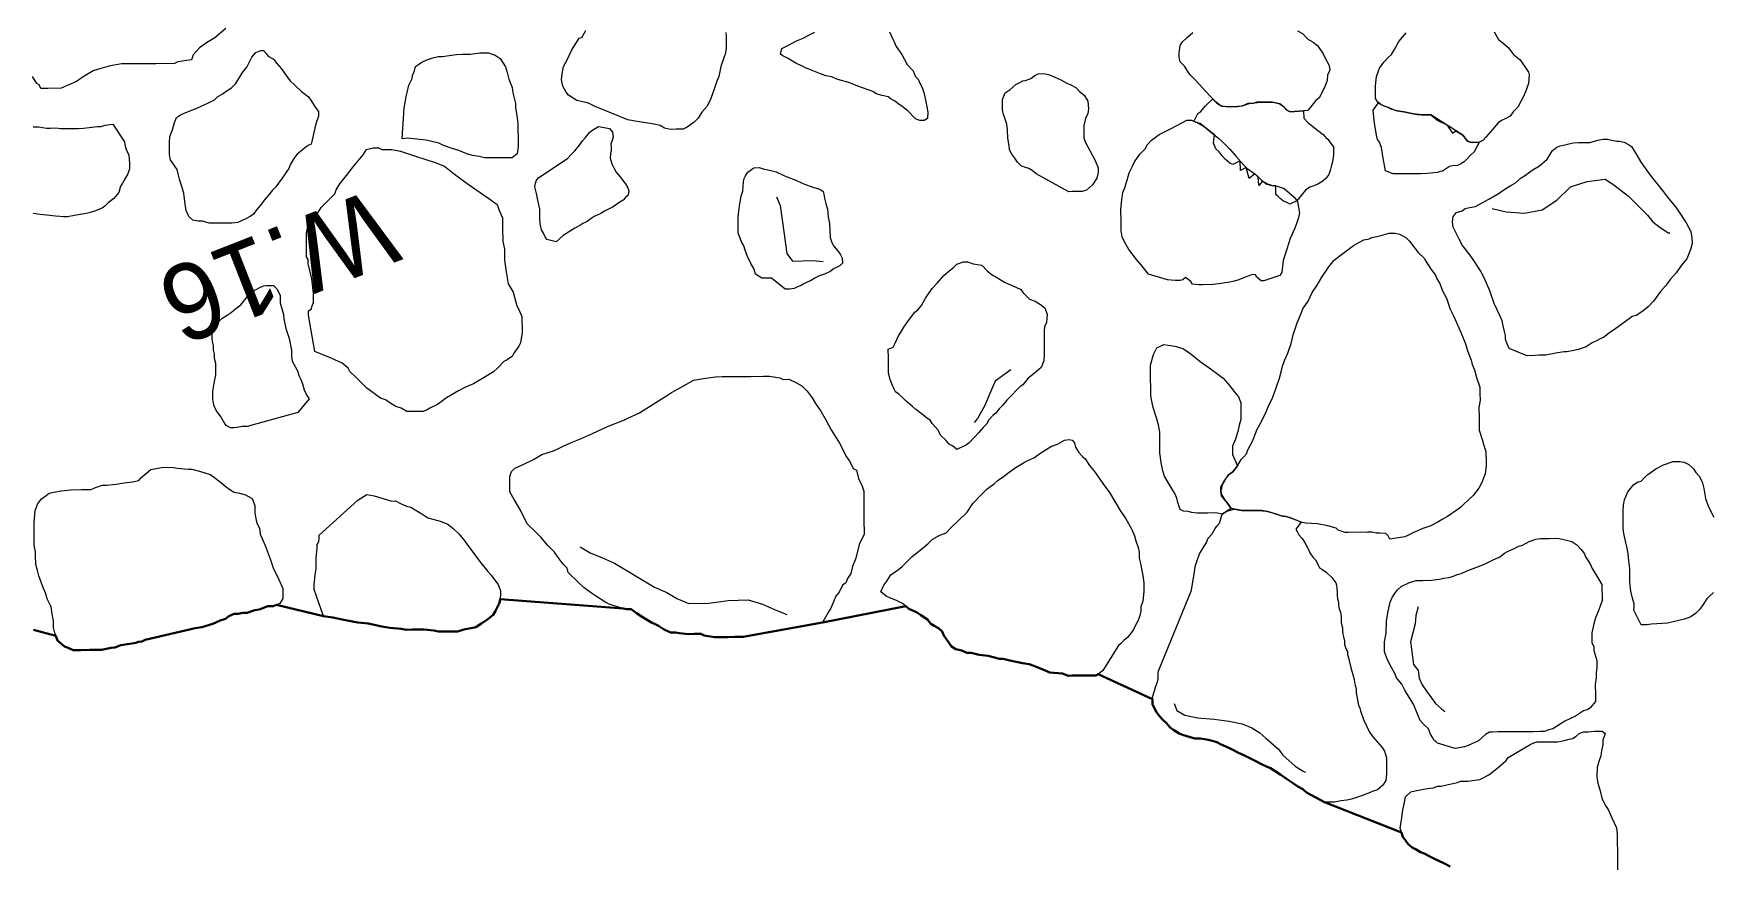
# Model space of a CAD drawing. Header units: millimetres. Extents: x -3113 to 15022, y -19591 to 4665.
# Drawn here: x 2046 to 3356, y -2771 to -2121 of the extents above; entities that cross this region are included whole.
import ezdxf

# ---------------------------------------------------------------- set-up
doc = ezdxf.new("R2010")
doc.units = ezdxf.units.MM
doc.header["$XCLIPFRAME"] = 2
for name, color, linetype, lineweight in [('0A-anno', 6, 'Continuous', 13), ('0A-detail', 7, 'Continuous', 18), ('0A-detail-detail', 7, 'Continuous', 13), ('0T-walltop', 7, 'Continuous', 30)]:
    doc.layers.add(name, color=color, linetype=linetype, lineweight=lineweight)
doc.styles.add('Annotative', font='Akzidenz-grotesk-roman.ttf')
picture_1 = doc.add_image_def('image1.tif', size_in_pixel=(6668, 8809))

msp = doc.modelspace()

# ---------------------------------------------------------------- linework, layer by layer
at = {"layer": '0A-detail'}
for points in [[(2196.5, -2117.5), (2188, -2124.8), (2181.4, -2128.8), (2176.1, -2132.8), (2170.9, -2138.1), (2169.6, -2142.2), (2159, -2143.6), (2156.3, -2145), (2141.8, -2145.1), (2128.6, -2145.2), (2115.3, -2145.3), (2106.2, -2146.7), (2096.9, -2149.4), (2092.9, -2150.8), (2085, -2155.5), (2079.8, -2158.9), (2067.9, -2164.3), (2057.3, -2164.4), (2052, -2164.4), (2050.7, -2161.7), (2048.7, -2160.5), (2045.3, -2155.2)], [(2587.5, -2120.8), (2587.6, -2124.3), (2587.6, -2127.3), (2587.7, -2133.6), (2586.9, -2137.6), (2586.1, -2139.8), (2583.5, -2147.4), (2581.9, -2155), (2580.3, -2158.8), (2578.7, -2164.3), (2575.8, -2172.4), (2572.9, -2178.4), (2568.8, -2183), (2565.9, -2187.7), (2562.7, -2190.9), (2557.3, -2194.7), (2554.1, -2196.4), (2548.6, -2196.4), (2544.3, -2196.5), (2539.4, -2195.6), (2536.2, -2193.3), (2529.9, -2192.1), (2521.5, -2190.8), (2515, -2189.7), (2510.9, -2189.1), (2485.3, -2178.6), (2481.2, -2176.5), (2479.3, -2175.8), (2475.5, -2174.9), (2471, -2173.8), (2468.2, -2172.1), (2464.5, -2169.6), (2462.5, -2167.4), (2460, -2162.6), (2458.9, -2157.7), (2459.4, -2153), (2460.5, -2147.4), (2463.1, -2142.5), (2466.9, -2134.9), (2472.7, -2125.1), (2474.9, -2124.5), (2478, -2119.1)], [(2715.4, -2120.3), (2718.1, -2125.8), (2719, -2127.9), (2720.6, -2131.7), (2725, -2138), (2729.3, -2145.6), (2734, -2150.6), (2735.4, -2154.8), (2737.9, -2157.3), (2739.1, -2160.3), (2740.8, -2163.7), (2742.2, -2167.5), (2743.9, -2174.7), (2745.3, -2183.1), (2745.2, -2188), (2742.4, -2189.5), (2739, -2189.5), (2735.6, -2188.3), (2729.6, -2182), (2725.4, -2178.6), (2722, -2176.2), (2719.4, -2174.1), (2716.8, -2172.8), (2714.3, -2171.1), (2709.6, -2169.9), (2705, -2168.6), (2702.4, -2166.9), (2690.5, -2162.8), (2686.2, -2160.8), (2682.9, -2159.5), (2676.9, -2157.9), (2674.3, -2157.1), (2670.2, -2155.4), (2665.5, -2154.6), (2661.5, -2152.9), (2654.8, -2150.5), (2649.7, -2148.4), (2647.2, -2147.1), (2642.1, -2144.7), (2635.6, -2140.9), (2631.9, -2138.9), (2630.2, -2137.6), (2631.3, -2133.2), (2636.4, -2130.7), (2642.7, -2127.3), (2647.8, -2125.1), (2651.2, -2123.4), (2657, -2120.4)], [(3034.3, -2119.5), (3038.2, -2121.6), (3042.4, -2125.8), (3046.6, -2128.3), (3050.1, -2130.8), (3054.3, -2137.5), (3056.1, -2141.3), (3059.1, -2146.4), (3059.5, -2150.2), (3057.9, -2154), (3057.5, -2158.3), (3055.5, -2163.7), (3051.2, -2171.9), (3048.7, -2174), (3042.4, -2181.7), (3028.5, -2182.7), (3026, -2181.4), (3024.3, -2179.3), (3020.4, -2176.4), (3014.5, -2175.1), (3008.2, -2175.2), (3002.3, -2175.2), (2999.7, -2176.1), (2995.5, -2176.2), (2990.8, -2178.3), (2984, -2178.8), (2978.5, -2178.8), (2974.3, -2178.1), (2970, -2174.7), (2966.1, -2170.5), (2959.8, -2163.8), (2955.5, -2158.7), (2950.4, -2153.7), (2948.6, -2151.2), (2946.1, -2147), (2942.7, -2143.7), (2941.7, -2139.9), (2941.7, -2136.5), (2942.6, -2131), (2944.2, -2128.3), (2948.4, -2124.4), (2952.6, -2120.7)], [(3188, -2120.2), (3191.4, -2126.1), (3194.8, -2128.7), (3199.1, -2132.4), (3203.3, -2137.9), (3208.5, -2142.1), (3215, -2151.8), (3215.4, -2153.9), (3214.9, -2160.6), (3212.5, -2167), (3210.8, -2171.3), (3209.2, -2174.2), (3206.7, -2179), (3202.9, -2182.8), (3200.5, -2186.1), (3197.1, -2187.9), (3193.7, -2189.6), (3191.2, -2191.3), (3187, -2196.4), (3181.5, -2202.5), (3179.4, -2205), (3176, -2206.7), (3173, -2206.8), (3170.9, -2206.8), (3167.6, -2205.9), (3163.5, -2200.9), (3138.5, -2185.1), (3131.4, -2185.2), (3125, -2184.3), (3117.4, -2182.7), (3112.3, -2181.9), (3109.3, -2181.2), (3105.5, -2179.4), (3102.2, -2178.2), (3099.6, -2176.9), (3097.1, -2175.3), (3095.3, -2172.4), (3095.3, -2167.7), (3095.2, -2163), (3095.7, -2159.8), (3096, -2155), (3098.5, -2148.5), (3101.9, -2143.9), (3105.5, -2140.1), (3107.7, -2137.9), (3110.2, -2134.1), (3113.5, -2127.7), (3119.4, -2120.9)], [(2045.9, -2194.6), (2050.4, -2194.5), (2053.3, -2195), (2056.6, -2195.4), (2059.2, -2195.4), (2063.7, -2195.3), (2067.6, -2195.8), (2073.5, -2195.7), (2078.5, -2195.7), (2081.4, -2195.7), (2085.4, -2195.4), (2089.7, -2194.9), (2096.1, -2194.1), (2099, -2194.1), (2102.1, -2193.1), (2108.2, -2192.3), (2117.4, -2206.3), (2117.7, -2208.4), (2118, -2210.6), (2119.2, -2213.2), (2120.6, -2216.5), (2121.1, -2219.6), (2121.2, -2223.3), (2121.2, -2227.2), (2120, -2231.3), (2117.2, -2236.1), (2115.6, -2239.1), (2114.2, -2240.9), (2112.8, -2245.9), (2109, -2250.4), (2104.7, -2254), (2102, -2256.5), (2099.8, -2258.1), (2093.9, -2260.3), (2089.6, -2261.8), (2087.4, -2262.3), (2082.7, -2263), (2078.3, -2263.8), (2072.9, -2264.8), (2069.6, -2264.9), (2067, -2264.7), (2063.4, -2264.4), (2056.7, -2263.5), (2051.5, -2263.1), (2046, -2262.2)], [(3359.6, -2558.6), (3356.4, -2561.4), (3354.4, -2563.5), (3351, -2568.9), (3348.7, -2571.9), (3345.6, -2575), (3341.9, -2577.6), (3337, -2579.4), (3323.5, -2582.6), (3311.1, -2583.3), (3307.5, -2584), (3303.1, -2584), (3297.3, -2572.4), (3297.4, -2570), (3297.4, -2567.5), (3296.2, -2563), (3294.8, -2557.6), (3294.2, -2550.3), (3294.1, -2544.1), (3294.1, -2539.8), (3293.4, -2533.6), (3292.8, -2528.7), (3292.1, -2523.7), (3291.1, -2519.4), (3289.5, -2512.6), (3288.9, -2508.6), (3288.8, -2502.5), (3288.8, -2494.8), (3289.3, -2490.4), (3289.9, -2486.1), (3292.6, -2480), (3296.9, -2474.3), (3300.3, -2472.2), (3303, -2471.5), (3305.7, -2468.8), (3308.2, -2466.3), (3314.4, -2461.9), (3320.4, -2458.8), (3328.1, -2456.2), (3333.4, -2456.1), (3336.5, -2456.7), (3340.2, -2458.6), (3344, -2461.9), (3345.8, -2464.7), (3348.3, -2467.7), (3350.8, -2472.1), (3352.1, -2477.3), (3353.4, -2485), (3355.6, -2491.7), (3359.7, -2499.7)], [(3153.8, -2772.9), (3148.8, -2770.4), (3142.6, -2767.4), (3137.9, -2765), (3133.4, -2762.6), (3130.6, -2761.7), (3127.1, -2759.5), (3124, -2758), (3120.9, -2755.3), (3119.1, -2752.8), (3116.6, -2749.7), (3114.7, -2743), (3115.3, -2738), (3115.8, -2734.9), (3116.4, -2730), (3117.7, -2724), (3118.8, -2718.3), (3123, -2714.5), (3126.4, -2713.6), (3131.6, -2712.7), (3135.6, -2711.9), (3140.3, -2711.3), (3144, -2710.1), (3146.7, -2710), (3152, -2708.8), (3157.2, -2707.7), (3159.3, -2707.1), (3162.1, -2706.2), (3167.4, -2706.1), (3176.9, -2704.9), (3183.9, -2701.1), (3191.3, -2695.4), (3197.4, -2689.9), (3198.9, -2687.7), (3216.2, -2677.5), (3219.2, -2676.1), (3221.6, -2675.5), (3223.8, -2675.4), (3228.1, -2675.4), (3234.9, -2675.3), (3237.7, -2675.3), (3240.4, -2674.9), (3243.8, -2674), (3246.6, -2673.3), (3249.3, -2672.9), (3252.2, -2670.9), (3254.5, -2669), (3257.9, -2667.7), (3261.9, -2667.7), (3263.8, -2667.3), (3266.5, -2667), (3272.6, -2667), (3274.9, -2668.8), (3273.7, -2671.9), (3273.1, -2673.7), (3273.1, -2677.8), (3272, -2682.1), (3271.4, -2686.4), (3270.1, -2690.1), (3268.6, -2695.5), (3268.4, -2702.7), (3268.5, -2704.9), (3269.1, -2707.7), (3271, -2713.8), (3272.3, -2719.4), (3274.8, -2724.9), (3277.1, -2728.4), (3280.1, -2734.7), (3283.6, -2742.7), (3284.2, -2747.6), (3284.3, -2753.8), (3284.4, -2761.2), (3284.4, -2768), (3284.5, -2775.4)]]:
    msp.add_lwpolyline(points, dxfattribs=at)
for points in [[(2267, -2192.1), (2263.3, -2207.9), (2260.8, -2209), (2258.2, -2210.8), (2256.2, -2212.6), (2252.4, -2215.9), (2249.8, -2219.3), (2247, -2223.6), (2245.7, -2227), (2244, -2229.6), (2242.3, -2232.1), (2240.5, -2234.6), (2237.8, -2238.5), (2235.7, -2241.5), (2233.1, -2244.1), (2229.8, -2247.9), (2226.5, -2251.7), (2224.8, -2254.3), (2220.6, -2259.4), (2218.1, -2262.8), (2215.6, -2264.5), (2212.2, -2266.3), (2205.9, -2269.3), (2201.3, -2269.8), (2197, -2269.8), (2193.6, -2269.8), (2189.4, -2269.9), (2183.4, -2269.9), (2178.4, -2268.3), (2175, -2268.3), (2170.7, -2267.5), (2167.7, -2264.6), (2165.6, -2259.9), (2164.7, -2254.9), (2163.8, -2246.3), (2162, -2240.4), (2160.3, -2235.3), (2159.4, -2231.2), (2158.5, -2227.8), (2156.8, -2225.3), (2153.3, -2220.2), (2152.5, -2216), (2152.5, -2211.8), (2152.4, -2206.7), (2152.8, -2202), (2154.8, -2196.9), (2156.5, -2191), (2158.1, -2187.2), (2161.1, -2185), (2165.3, -2183.3), (2173.4, -2180.2), (2177.8, -2178), (2182.6, -2175.9), (2187.7, -2173.3), (2190.2, -2170.8), (2193.6, -2169), (2196.9, -2166.5), (2201.1, -2163.9), (2204.4, -2160.5), (2209.5, -2152), (2212.9, -2147.7), (2217, -2140), (2220.1, -2136.3), (2223.8, -2134.9), (2225.9, -2134.8), (2228, -2137), (2229.7, -2139.1), (2233.9, -2141.6), (2236.4, -2145), (2240, -2149.1), (2244.2, -2155.1), (2246.8, -2158.4), (2250.2, -2161.7), (2255.7, -2166.8), (2261.3, -2170.9), (2263, -2173.5), (2266.5, -2179), (2269, -2182.5), (2269, -2186.2)], [(2334.4, -2203.9), (2335.9, -2179.7), (2336.7, -2175.4), (2337.5, -2170.7), (2338.4, -2167.7), (2339.5, -2161.8), (2342.1, -2156.7), (2342.4, -2154.2), (2344.1, -2150.8), (2344.9, -2147.4), (2347.3, -2145.6), (2349.9, -2143.9), (2353.7, -2142.2), (2358.4, -2140.4), (2362.6, -2139.6), (2366, -2139.6), (2371.1, -2138.6), (2374.9, -2138.2), (2377, -2137.8), (2381.6, -2137.7), (2387.6, -2137.7), (2395.2, -2136.7), (2402, -2136.7), (2404.1, -2137.5), (2407, -2138.3), (2410.9, -2141.1), (2415.2, -2147.5), (2416.1, -2150.9), (2417.9, -2157.3), (2420.4, -2163.6), (2420.9, -2167.9), (2423, -2176.3), (2423.1, -2179.7), (2424, -2185.6), (2424.9, -2191.9), (2424.9, -2196.5), (2425, -2202.5), (2425, -2210.1), (2424.3, -2215.7), (2420.3, -2218.6), (2414.9, -2218.6), (2409, -2218.7), (2404.4, -2218.7), (2398.9, -2218.8), (2394.6, -2217.6), (2389.5, -2216.9), (2384.9, -2215.6), (2378.6, -2213.1), (2373.5, -2211.4), (2366.6, -2209), (2363.2, -2207.3), (2353.1, -2204.9), (2338.6, -2203.3)], [(2855.6, -2245.2), (2830.1, -2231.3), (2826.9, -2228.6), (2824.2, -2227), (2821, -2226), (2818.2, -2224.9), (2815.5, -2222.2), (2813.3, -2219), (2811.1, -2215.8), (2810, -2214), (2809.2, -2212.1), (2808.9, -2209.3), (2807.8, -2203.4), (2807.7, -2196.9), (2807.1, -2192.5), (2806, -2189.3), (2804.5, -2184.7), (2803.8, -2181.1), (2803.8, -2177.4), (2803.7, -2173), (2805.8, -2167.9), (2809.6, -2165.4), (2814.1, -2161.3), (2817.3, -2159.7), (2819.5, -2158.6), (2821.7, -2158.3), (2825.8, -2156.6), (2829, -2154.4), (2831.6, -2153.1), (2836, -2152.7), (2839.6, -2153.5), (2844.2, -2155.4), (2849.3, -2157.8), (2854, -2160.2), (2857.2, -2161.7), (2861, -2163.8), (2864.3, -2167.1), (2867.6, -2169.7), (2870.5, -2174.4), (2871, -2180.4), (2870.4, -2184.1), (2868.6, -2187.9), (2867.3, -2193.5), (2867.4, -2198.2), (2867.4, -2203.1), (2868.4, -2206.3), (2872.3, -2213.6), (2876.2, -2220.9), (2878.4, -2226.5), (2878.4, -2230.3), (2877.4, -2234.7), (2874.1, -2239.9), (2869.4, -2244.1), (2866.1, -2245.1), (2858.5, -2245.1)], [(3033.9, -2252.3), (3028.3, -2254.9), (3026.4, -2253.9), (3023.5, -2252.6), (3020.8, -2250.6), (3018.9, -2248.8), (3017.4, -2247.3), (3017.3, -2240.7), (3014.2, -2240.3), (3011.2, -2239.4), (3007.1, -2237), (3004, -2240.3), (3003.6, -2233.7), (3001.1, -2231.1), (2996.6, -2234.8), (2994.3, -2226.4), (2989.7, -2228.6), (2989.5, -2221.1), (2983.9, -2223.8), (2981.5, -2222.8), (2977.8, -2219.7), (2975.5, -2217.1), (2973, -2214), (2970.5, -2211.6), (2968.6, -2207.3), (2969.4, -2200.8), (2966, -2198), (2962.1, -2194.9), (2955.7, -2191.1), (2953.3, -2190.2), (2956.3, -2184), (2958.8, -2182.4), (2962.5, -2178.1), (2968.1, -2172.6), (2971.1, -2175.6), (2975.3, -2178.3), (2982.6, -2178.8), (2987.4, -2178.6), (2991.9, -2177.8), (2996.5, -2176.2), (3001, -2175.7), (3005.2, -2175.2), (3008.2, -2175.2), (3011.3, -2175.1), (3014.5, -2175.1), (3017.4, -2175.8), (3020.4, -2176.4), (3023.3, -2178.6), (3026.6, -2181.8), (3028.5, -2182.7), (3035.4, -2182.2), (3038.9, -2181.9), (3039.4, -2187.6), (3042.4, -2191), (3046.2, -2194.2), (3050, -2197), (3054.3, -2200.4), (3056.1, -2202.5), (3058.3, -2204.3), (3060.4, -2207.4), (3062.4, -2210.2), (3062.4, -2213.2), (3062.4, -2217), (3061.5, -2222.9), (3060.6, -2225.6), (3060, -2228.7), (3058.9, -2231.7), (3056.4, -2234.8), (3053.3, -2237.4), (3050.3, -2239.2), (3047.2, -2240.5), (3043.9, -2241.7), (3040.5, -2244)], [(3100, -2210.7), (3098.3, -2205.9), (3096.8, -2204.3), (3096.2, -2200.9), (3095.6, -2197.5), (3094.9, -2193.3), (3093.9, -2186.8), (3093.5, -2181.5), (3097.7, -2175.8), (3100.2, -2177.3), (3104.6, -2179.1), (3107.4, -2180.3), (3112.3, -2181.9), (3117.4, -2182.7), (3121.2, -2183.5), (3125, -2184.3), (3128.1, -2184.8), (3131.4, -2185.2), (3135, -2185.1), (3138.5, -2185.1), (3144, -2189.6), (3151, -2193), (3155.4, -2199.4), (3158.1, -2197.5), (3163.5, -2200.9), (3165.5, -2203.4), (3168.4, -2206.2), (3170.9, -2206.8), (3176.5, -2206.2), (3172.4, -2214.1), (3169.6, -2216.6), (3166.4, -2220), (3164.5, -2221.9), (3162, -2223.4), (3159.3, -2224.7), (3155.6, -2225), (3153.1, -2225.4), (3147.6, -2229.1), (3145.8, -2229.5), (3143.7, -2230.3), (3140.9, -2230.4), (3136, -2231), (3130.7, -2231.1), (3121.4, -2231.1), (3116.8, -2231.2), (3112.5, -2231.2), (3109.1, -2231.3), (3103.2, -2228.9), (3101.3, -2219)], [(2454.9, -2284.3), (2447.5, -2282.6), (2446.3, -2280.5), (2444.8, -2277.7), (2443.4, -2274.9), (2442.3, -2270.2), (2441.9, -2265.3), (2441.9, -2261.7), (2441.9, -2258.6), (2441.6, -2256.4), (2440.4, -2251.7), (2439.4, -2246.5), (2438.2, -2241.3), (2438.6, -2238.4), (2439.4, -2236.3), (2441.3, -2234), (2463.7, -2219.2), (2466.8, -2215.8), (2469.4, -2213.3), (2473, -2208.9), (2475.7, -2205.1), (2477.6, -2202.7), (2480.8, -2198.9), (2482.6, -2197.4), (2487.8, -2194.2), (2492.4, -2195), (2496.4, -2195.8), (2498.9, -2198.6), (2499.3, -2202.3), (2498.5, -2205.2), (2497.6, -2207.8), (2497.7, -2210.7), (2497.7, -2213), (2497.3, -2215.3), (2497, -2219.1), (2498.3, -2223.3), (2499.9, -2226.6), (2501.7, -2229.9), (2504.8, -2233.6), (2506.9, -2236.5), (2508.9, -2239), (2510.9, -2242.1), (2511.5, -2244.5), (2511.2, -2247.8), (2509.1, -2249.7), (2507.3, -2251.7), (2503.9, -2253.9), (2499.4, -2257.1), (2492.6, -2260.5), (2489.6, -2262.2), (2486.4, -2263.7), (2484.6, -2264.5), (2482.2, -2266.2), (2479.1, -2268.4), (2475.6, -2270.1), (2473.4, -2271.5), (2469.5, -2273.6), (2460.3, -2279.4)], [(3020.4, -2310.6), (3008.1, -2314.9), (3006, -2314.9), (3004.3, -2313.7), (3002.6, -2312), (3001.5, -2310.2), (2998.8, -2310), (2993.6, -2312), (2987.8, -2314.3), (2984.8, -2315.1), (2981.4, -2316), (2977.6, -2316.4), (2974.7, -2316.9), (2968.3, -2317.8), (2960.3, -2317.9), (2956.9, -2317.9), (2952.2, -2317.6), (2951, -2315.4), (2946.7, -2312.4), (2944.6, -2314.2), (2942.5, -2314.7), (2938.7, -2314.7), (2932.7, -2314), (2926.8, -2312.3), (2923.9, -2311.4), (2917.9, -2309.8), (2916.1, -2307.3), (2911.9, -2302.2), (2908.5, -2298.1), (2905, -2293.8), (2902.5, -2290.4), (2899.3, -2284.9), (2897.3, -2280.4), (2896.5, -2275.8), (2896.4, -2271.9), (2896.4, -2266), (2896.3, -2261.4), (2896.3, -2259.2), (2897, -2251.6), (2897.9, -2245.7), (2899.5, -2241.4), (2900.3, -2238.4), (2901.2, -2236.3), (2902.8, -2230.4), (2905.3, -2225.3), (2907, -2221.9), (2911.1, -2215.8), (2915.3, -2211.6), (2917, -2208.2), (2920.3, -2204.8), (2926.2, -2200.5), (2934.6, -2196.2), (2940.5, -2193.2), (2947.7, -2189.3), (2951.8, -2189.3), (2954.9, -2190.9), (2958.3, -2191.7), (2966, -2198), (2972.8, -2203.5), (2975.4, -2206), (2981.4, -2211.9), (2986.5, -2217.8), (2992.5, -2224.5), (2995, -2227), (3001.1, -2231.1), (3006.1, -2236.2), (3010.3, -2239.2), (3014.2, -2240.3), (3018.4, -2240.8), (3024, -2242.8), (3031.6, -2249.6), (3034.3, -2252.8), (3036, -2261.8), (3034.9, -2266.4), (3032.2, -2273.7), (3028.6, -2281.7), (3026.1, -2290.2), (3023.2, -2299.1), (3022.1, -2308)], [(2266.2, -2370.2), (2261.3, -2341.8), (2261.3, -2338.4), (2263.3, -2337.1), (2264, -2334.5), (2265.2, -2331.8), (2265.2, -2324.6), (2263.8, -2313.3), (2261, -2301.4), (2260.9, -2298.1), (2259.6, -2296.1), (2259.6, -2290.2), (2259.5, -2285.5), (2259.5, -2277.6), (2260.7, -2272.3), (2262.1, -2268.3), (2263.4, -2266.4), (2264.6, -2265), (2268.6, -2261.7), (2271.2, -2257.6), (2273.8, -2255), (2277.7, -2251), (2281.7, -2246.9), (2282.9, -2243.7), (2285.6, -2239), (2290.8, -2232.4), (2296.1, -2225.7), (2303.9, -2216.3), (2306.5, -2212.3), (2311.8, -2211), (2315.8, -2210.9), (2318.4, -2212.2), (2322.4, -2212.2), (2326.4, -2212.1), (2333, -2213.5), (2344.9, -2217.3), (2352.8, -2219.9), (2360.2, -2222.4), (2367.5, -2225.1), (2375.4, -2231.6), (2386.1, -2239.4), (2395.5, -2245.9), (2402.1, -2250.6), (2408.8, -2255.1), (2410.1, -2259.1), (2412.8, -2265.7), (2412.9, -2269), (2412.9, -2273.6), (2413, -2284.2), (2414.4, -2290.1), (2414.4, -2298.7), (2415.8, -2307.9), (2417.2, -2317.2), (2421.3, -2323.8), (2424.1, -2334.4), (2425.4, -2336.9), (2428, -2342.9), (2428.2, -2355.4), (2426.9, -2363.4), (2425.7, -2366), (2421.7, -2371.4), (2420.4, -2374.1), (2418.4, -2375.4), (2416.5, -2376.7), (2413.9, -2378.1), (2409.2, -2382.8), (2405.9, -2386.1), (2398.5, -2390.6), (2390.2, -2395.5), (2383.5, -2398.2), (2378.4, -2400.9), (2369.1, -2406.3), (2363.9, -2410.3), (2361.9, -2411.6), (2356, -2414.4), (2353.9, -2415.7), (2350.7, -2417), (2342.7, -2417.1), (2338.1, -2417.1), (2333.5, -2414.6), (2329.5, -2413.2), (2325.5, -2410.7), (2321.5, -2408), (2317.5, -2406.7), (2306.9, -2398.9), (2304.2, -2396.2), (2298.9, -2391), (2293.5, -2385.7), (2292.2, -2383.2), (2287.5, -2379.2), (2278.8, -2375.4)], [(3214, -2373.6), (3199.9, -2367.8), (3198.2, -2364.1), (3196.9, -2360.7), (3196.9, -2357.7), (3196, -2353.5), (3195.1, -2350.1), (3194.3, -2346.3), (3192.6, -2342), (3188.2, -2332.7), (3184.7, -2322.7), (3181.3, -2315), (3177.9, -2307.9), (3172.7, -2299.9), (3169.2, -2294.8), (3163.3, -2287.3), (3160.6, -2282.3), (3155.9, -2273), (3155.5, -2269.1), (3155.9, -2264.5), (3158.7, -2261.5), (3163, -2260.2), (3165.5, -2258.4), (3168.9, -2257.6), (3173.5, -2256.7), (3178.2, -2254.1), (3184, -2251.1), (3192.1, -2246.4), (3194.2, -2244.7), (3198.4, -2242), (3201, -2240.3), (3204.7, -2238.2), (3209.3, -2234.3), (3212.7, -2232.2), (3217.7, -2228.4), (3223.6, -2224.9), (3229.6, -2219.8), (3233.7, -2212.9), (3237.1, -2210.4), (3239.6, -2209.3), (3242.2, -2208.7), (3246.4, -2207.8), (3250.2, -2206.9), (3254, -2206.8), (3257.4, -2206.8), (3262.9, -2206.8), (3269.2, -2205), (3273.4, -2204.2), (3276.8, -2204.1), (3280.1, -2204.9), (3283.9, -2205.8), (3286.1, -2205.8), (3289.6, -2206.5), (3293, -2208.2), (3295.5, -2209.9), (3299.7, -2216.6), (3302.4, -2221.7), (3304.9, -2225), (3310.1, -2232.3), (3314.3, -2237.6), (3320.4, -2245.2), (3323.7, -2249.4), (3329.8, -2257), (3332.3, -2260.3), (3338.3, -2269.6), (3341.8, -2276.4), (3342.7, -2281.4), (3342.8, -2285.6), (3341.5, -2290.4), (3338.6, -2297.6), (3334.4, -2302.6), (3330.3, -2308.7), (3326, -2313.7), (3321.9, -2318.8), (3318.2, -2323.2), (3312.6, -2330.8), (3308.5, -2335.1), (3304.2, -2338.5), (3299.2, -2341.9), (3295.9, -2342.8), (3293.7, -2344.5), (3283.3, -2352.2), (3278.2, -2355.6), (3273.5, -2359.1), (3271.4, -2360), (3268.1, -2361.7), (3264.7, -2363.4), (3260, -2366.4), (3253.7, -2368.6), (3250.3, -2369.5), (3244.8, -2370.3), (3242.7, -2370.4), (3237.6, -2371.3), (3228.4, -2373.1), (3223.3, -2373.1), (3219.9, -2373.2)], [(2633.7, -2321.4), (2623.1, -2312.9), (2619.1, -2312.9), (2615.6, -2312.7), (2610.6, -2309.6), (2609.2, -2305.2), (2607.1, -2301.4), (2604.5, -2295.9), (2602.6, -2290.8), (2601.6, -2287.6), (2599.8, -2284.4), (2597.1, -2277.3), (2597, -2271.9), (2597, -2265.2), (2597.5, -2260.5), (2598.5, -2254.6), (2599.5, -2248.6), (2600.6, -2244.8), (2601.1, -2240.5), (2601.6, -2235.5), (2602.7, -2232.8), (2604.7, -2229.9), (2609.3, -2226.6), (2613.4, -2226.2), (2616.7, -2227.3), (2620.2, -2228.1), (2623.7, -2228.8), (2626.9, -2229.6), (2633.4, -2232.8), (2637.9, -2234.7), (2642.2, -2236.3), (2647.7, -2238.9), (2656.3, -2241.9), (2660.8, -2243.1), (2663.5, -2245), (2664, -2247.2), (2664.6, -2250.2), (2665.7, -2254.5), (2666.8, -2258.8), (2667.5, -2264.8), (2668.6, -2270.1), (2668.7, -2275.6), (2668.9, -2281), (2670.3, -2284.8), (2671.7, -2287.5), (2674.7, -2291.3), (2676.9, -2294), (2678.5, -2297.2), (2678.6, -2301), (2676.7, -2302.9), (2674.5, -2304.3), (2672.1, -2305.3), (2668.9, -2307.5), (2664.6, -2309.8), (2660.3, -2310.9), (2657, -2312.9), (2653.5, -2314.8), (2651.6, -2315.8), (2648.9, -2316.9), (2645.9, -2318.7), (2643.5, -2319.7), (2640.9, -2320.8), (2637.3, -2321.4)], [(3118.2, -2515.2), (3106.5, -2516.8), (3105.2, -2514.3), (3103.5, -2512.5), (3098.8, -2512.3), (3095.8, -2512.3), (3092.5, -2511.4), (3089, -2511.4), (3074.2, -2511.6), (3071.7, -2511.6), (3066.2, -2510), (3064.5, -2508.3), (3058.1, -2506.6), (3050, -2505), (3040.7, -2504.3), (3037.3, -2503.5), (3028.9, -2500.2), (3025.5, -2499.3), (3021.6, -2498.6), (3018.7, -2497.7), (3011.1, -2495.3), (3006.3, -2494.4), (3003.4, -2494.4), (2996.6, -2494.5), (2990.7, -2494.5), (2986.8, -2493.8), (2982.6, -2492.9), (2979.7, -2488.7), (2974.9, -2482.9), (2974.5, -2479.5), (2974.5, -2476.1), (2976.5, -2472.3), (2978.2, -2469.8), (2980.3, -2466.7), (2983.7, -2464.2), (2987.4, -2459.5), (2990.4, -2454.7), (2992.1, -2452.7), (2994.5, -2450.1), (2995.6, -2447.1), (2998.7, -2441.2), (3000.3, -2437.7), (3002.9, -2430.9), (3006.1, -2425), (3009.8, -2417.4), (3012, -2412.2), (3014.5, -2407.1), (3016.1, -2402.9), (3017.8, -2397.9), (3020.2, -2391), (3021.9, -2385.1), (3022.7, -2381.6), (3024.4, -2376.6), (3026.8, -2371.5), (3029.4, -2363.9), (3030.9, -2357.1), (3034.2, -2347.7), (3037.5, -2339.6), (3038.4, -2336.7), (3042.6, -2330.7), (3045.9, -2323.9), (3049.7, -2318.4), (3053.4, -2312), (3058.9, -2304), (3063, -2298.8), (3067.6, -2295.2), (3071.8, -2291.9), (3078.2, -2287.2), (3082.7, -2284.6), (3086.1, -2282.9), (3090.4, -2282), (3092.5, -2281.1), (3096.3, -2280.3), (3100.5, -2279.3), (3106, -2277.6), (3110.6, -2277.5), (3114.1, -2278.4), (3119.1, -2280.9), (3122, -2283.9), (3126, -2289.3), (3128.6, -2292.7), (3133.3, -2297.3), (3134.6, -2299.4), (3138.8, -2306.1), (3142.3, -2310.4), (3143.2, -2313.3), (3145.7, -2317), (3147.5, -2322.1), (3151, -2328.9), (3153.5, -2336.5), (3156.2, -2342.3), (3158.7, -2347.4), (3162.2, -2355.9), (3165.7, -2364.2), (3166.9, -2368.5), (3168.2, -2372.3), (3170, -2376.9), (3170.8, -2380.3), (3172.6, -2384.6), (3174.3, -2390.5), (3177, -2398), (3177, -2403.1), (3177.1, -2408.2), (3176.2, -2414.2), (3176.3, -2421.8), (3176.3, -2426.9), (3176.4, -2431.6), (3178.6, -2439.1), (3179.9, -2443.7), (3181.6, -2448.4), (3181.7, -2456.9), (3181.7, -2459.8), (3181, -2465.7), (3179.3, -2470.4), (3178.5, -2472.5), (3176, -2476.9), (3174.3, -2479.4), (3171.7, -2482.8), (3168, -2486.2), (3164.2, -2489.7), (3161.7, -2492.2), (3159.1, -2493.9), (3151.6, -2499.1), (3147.4, -2501.6), (3143.6, -2503.8), (3138.6, -2506.4), (3132.3, -2508.6), (3124.6, -2512), (3121.2, -2513.8)], [(2775.5, -2443.2), (2768, -2446.7), (2765.9, -2445), (2764.2, -2443.7), (2761.9, -2442.5), (2759.4, -2439.5), (2755.6, -2435.8), (2753.1, -2431.5), (2748.8, -2426.5), (2747.1, -2423.9), (2744.5, -2422.3), (2741.1, -2419.4), (2736, -2415.6), (2733.4, -2413.1), (2728.3, -2408.9), (2725.7, -2406.3), (2722.6, -2403.6), (2720.2, -2401.8), (2718.9, -2399.7), (2717.1, -2395.4), (2715.8, -2392.1), (2714.6, -2387), (2714.5, -2383.2), (2714.5, -2377.7), (2714.5, -2375.2), (2714.4, -2368.3), (2718.2, -2366.7), (2719.8, -2363.7), (2722.5, -2357.9), (2724, -2355.5), (2726.6, -2351), (2731.1, -2345), (2735.3, -2339.4), (2737.4, -2337.7), (2740.3, -2334.3), (2743.6, -2328.4), (2745.3, -2325.8), (2748.7, -2320.9), (2752.8, -2316.4), (2757.9, -2310.7), (2762.1, -2307), (2765.4, -2304.4), (2768, -2301.8), (2773.1, -2300.1), (2776.4, -2300.1), (2780.7, -2301.7), (2787.5, -2302.6), (2791.7, -2307), (2796, -2310.5), (2798.6, -2311.8), (2805.3, -2315.9), (2808.7, -2317.6), (2810.8, -2318.4), (2818.1, -2321.7), (2819.8, -2324.3), (2824.9, -2329.2), (2829.2, -2330.9), (2833.5, -2333.5), (2836.9, -2335.9), (2838.7, -2341.3), (2838.2, -2347.4), (2836.5, -2350.8), (2836.2, -2353.7), (2836.2, -2356.2), (2836.2, -2358.4), (2836.2, -2360.5), (2836.3, -2364.3), (2836.3, -2368.1), (2836.3, -2372.3), (2836, -2377.5), (2833.9, -2382.6), (2828.4, -2387.3), (2823.8, -2391.1), (2819.6, -2396.2), (2817.5, -2397.5), (2814.6, -2400.5), (2811.2, -2404), (2807.1, -2408.2), (2803.7, -2412.4), (2801.2, -2415), (2798.6, -2418.4), (2796.2, -2420.1), (2793.1, -2423.5), (2791.1, -2426.9), (2788.6, -2429.6), (2785.3, -2433.4), (2781.9, -2437.2), (2777.7, -2441.5)], [(2252.9, -2417.9), (2213.2, -2428.8), (2209.4, -2428.8), (2205.2, -2429.7), (2203.1, -2429.8), (2200.1, -2429.8), (2196.7, -2428.1), (2194.6, -2424.3), (2192.4, -2420.6), (2189, -2416.3), (2187.3, -2412.1), (2186.4, -2407.5), (2186.4, -2401.1), (2187.5, -2394.8), (2188.8, -2388.4), (2188.7, -2383.8), (2188.7, -2379.5), (2187.8, -2375.7), (2187.8, -2372.3), (2186.9, -2368.9), (2186.8, -2365.5), (2186.4, -2363.4), (2186, -2360.4), (2186, -2355.4), (2187.6, -2352.4), (2190.1, -2347.7), (2193.5, -2344.3), (2197.6, -2341.7), (2200.6, -2339.6), (2204.4, -2336.5), (2208.2, -2333.6), (2211.5, -2329.8), (2213.6, -2327.2), (2217, -2324.6), (2219.1, -2322.1), (2224.1, -2319.5), (2226.2, -2318.7), (2228.3, -2318.6), (2231.2, -2318.6), (2233.8, -2318.6), (2236.3, -2321.1), (2239, -2326.1), (2239, -2329.1), (2239, -2332), (2241.7, -2341.3), (2241.8, -2344.7), (2243.4, -2352.3), (2246.1, -2359.9), (2247.9, -2369), (2247.9, -2373.9), (2248.5, -2377.7), (2250.9, -2382.3), (2252.6, -2385.2), (2254, -2389.5), (2255.3, -2392.1), (2256.5, -2395.4), (2257.9, -2400.1), (2260, -2404.6), (2261.7, -2407.2)], [(2983.7, -2464.2), (2980.3, -2466.7), (2978.7, -2469), (2976.9, -2471.7), (2975.5, -2474.2), (2974.5, -2479.5), (2974.8, -2482.1), (2977.3, -2485.9), (2980.4, -2489.8), (2982.6, -2492.9), (2975.5, -2497.3), (2970.4, -2496.4), (2964.1, -2496.5), (2959.8, -2496.5), (2955.6, -2496.6), (2951.8, -2496.1), (2948.8, -2495.4), (2945.2, -2494.9), (2942.6, -2493.8), (2940.7, -2488.3), (2939.9, -2484.9), (2938.5, -2481.1), (2935.5, -2476.4), (2933.3, -2472.7), (2930.3, -2467.6), (2929.1, -2463.4), (2927.7, -2457), (2926.8, -2449.4), (2926.8, -2444.3), (2926.7, -2437.6), (2926.7, -2433.3), (2925.7, -2427.4), (2924, -2421.9), (2921.4, -2414), (2920.5, -2408.9), (2919.6, -2404.7), (2919.6, -2397), (2919.5, -2392.8), (2919.5, -2385.2), (2919.4, -2380.9), (2921.8, -2372.5), (2924.4, -2367.3), (2929.8, -2364.8), (2933.2, -2365.2), (2935.4, -2365.5), (2939.6, -2366.3), (2944.7, -2367.9), (2949.8, -2371.3), (2954.1, -2374.7), (2958.3, -2378), (2960.9, -2379.7), (2964.3, -2382.2), (2968.1, -2385.1), (2971.1, -2387.2), (2976.2, -2391), (2980, -2395.2), (2983.1, -2399), (2985.6, -2402.4), (2988.2, -2405.7), (2990, -2410.3), (2990, -2417.1), (2990.1, -2420.9), (2990.1, -2423.4), (2988.8, -2427.8), (2987.6, -2432.8), (2985.9, -2438.8), (2983.5, -2444.3), (2983.5, -2450.6), (2987.4, -2459.5)], [(2663.1, -2582.2), (2601, -2593.4), (2594.4, -2593.4), (2589.1, -2593.5), (2583.8, -2593.5), (2578.5, -2593.6), (2570.6, -2592.3), (2567.9, -2591), (2562.6, -2591), (2557.9, -2591.1), (2551.3, -2590.5), (2548.1, -2589.8), (2544.1, -2589.9), (2538.8, -2587.3), (2534.7, -2584.7), (2532.1, -2583.4), (2529.4, -2582.1), (2522.8, -2578.2), (2517.5, -2574.9), (2513.5, -2571.7), (2510.1, -2571.7), (2504.2, -2570.4), (2496.3, -2567.8), (2493.6, -2566.5), (2485.6, -2561.3), (2481.6, -2558.7), (2476.3, -2554.8), (2472.3, -2550.8), (2464.3, -2543), (2463.5, -2539.7), (2460.3, -2536.4), (2456.3, -2531.2), (2453.5, -2527.2), (2448.2, -2521.9), (2442.9, -2515.4), (2438.9, -2511.4), (2432.2, -2504.9), (2426.8, -2494.3), (2422, -2485.9), (2418.7, -2479.9), (2418.6, -2473.3), (2418.6, -2468), (2419.9, -2464), (2422.5, -2461.4), (2429.1, -2458.6), (2437.1, -2454.6), (2443.6, -2450.6), (2452.8, -2447.8), (2455.5, -2446.5), (2460.8, -2443.8), (2467.3, -2441.1), (2473.9, -2438.4), (2483.2, -2434.3), (2495, -2428.9), (2508.2, -2423.5), (2510.8, -2422.2), (2520, -2418.1), (2530.6, -2411.4), (2541.1, -2404.7), (2545, -2402.1), (2553.5, -2397.4), (2562.1, -2392.6), (2570.1, -2391.2), (2579.3, -2389.9), (2584.6, -2389.8), (2591.2, -2389.8), (2599.2, -2389.7), (2607.1, -2389.6), (2617, -2389.5), (2621.7, -2389.5), (2629.6, -2390.7), (2632.3, -2392), (2636.8, -2391.9), (2642.8, -2394.6), (2646.8, -2397.1), (2650.9, -2401.1), (2654.8, -2406.4), (2657.6, -2410.9), (2661.6, -2416.8), (2665.6, -2423.5), (2669.7, -2431.3), (2676.4, -2441.9), (2681.8, -2452.4), (2684.4, -2456.3), (2687.1, -2461.6), (2689.7, -2462.9), (2691.2, -2469.5), (2693.9, -2475.5), (2695.2, -2479.4), (2695.3, -2489.3), (2695.4, -2501.2), (2695.5, -2513.1), (2691.7, -2521.1), (2689.1, -2531.7), (2686.5, -2538.4), (2685.2, -2543.7), (2682.6, -2547.6), (2681.3, -2551), (2678.7, -2553), (2676.1, -2558.3), (2673.4, -2561.6), (2669.6, -2570.9), (2668.2, -2572.9), (2664.4, -2579.6)], [(2894.3, -2600), (2882.2, -2619.6), (2880.1, -2621.4), (2876.7, -2623.5), (2873.3, -2623.5), (2870.3, -2623.5), (2868.2, -2623.6), (2864.4, -2623.6), (2861.5, -2623.6), (2858.1, -2623.6), (2855.1, -2623.7), (2850.5, -2622), (2847, -2621.6), (2840.7, -2621.2), (2835.2, -2618.8), (2828.3, -2615.9), (2824.5, -2614.6), (2819.4, -2613.8), (2815.7, -2613), (2811.8, -2612.2), (2808.4, -2611.4), (2804.2, -2610.5), (2801.3, -2610.6), (2792.5, -2608.1), (2785.6, -2607.4), (2779.1, -2605.8), (2775.8, -2605.8), (2771.9, -2604.1), (2767.2, -2602.9), (2763.9, -2600.8), (2761.4, -2597.4), (2757.9, -2592.3), (2756.6, -2589.1), (2753.6, -2586.5), (2750.3, -2584.8), (2747.6, -2583.1), (2745.1, -2579.8), (2740, -2576.4), (2736.6, -2573.9), (2730.6, -2571.4), (2725.5, -2567.2), (2720.8, -2564.8), (2716.2, -2563.1), (2712.7, -2561.5), (2708.5, -2558.1), (2711, -2553), (2713.4, -2549.7), (2716.4, -2544.9), (2722.3, -2540.7), (2725.2, -2538.4), (2728.1, -2535.5), (2732.8, -2530.8), (2737, -2527.3), (2740.7, -2524.4), (2745.4, -2520.5), (2748.7, -2517.1), (2754.6, -2513.7), (2759.7, -2511.9), (2763.5, -2507.7), (2768.9, -2502.9), (2776, -2495.7), (2780.6, -2488.9), (2787.4, -2482), (2791.6, -2477.7), (2797.4, -2473.5), (2800.4, -2470.9), (2804.6, -2467.9), (2808.8, -2464.5), (2814.3, -2460.6), (2817.6, -2458.9), (2820.2, -2457.2), (2823.6, -2455.4), (2828.2, -2453.3), (2833.6, -2449.5), (2842.1, -2444.3), (2846.7, -2442.5), (2852.1, -2439.6), (2855.9, -2439.1), (2858.1, -2439.5), (2859.9, -2441.6), (2860.7, -2445), (2863.3, -2449.2), (2866.3, -2452.2), (2868.4, -2454.2), (2871.8, -2459.2), (2875.7, -2463.9), (2882.2, -2473.5), (2887.3, -2480.3), (2895.8, -2494.6), (2900.1, -2501), (2904.5, -2508.9), (2907, -2514.4), (2908, -2518.2), (2909.7, -2523.3), (2910.5, -2527.1), (2910.6, -2531.7), (2911.5, -2536), (2912.4, -2540.1), (2913.3, -2545.2), (2914.2, -2551.1), (2914.2, -2557.9), (2913.5, -2565.5), (2911.8, -2569.8), (2911.9, -2573.2), (2911, -2576.6), (2909.7, -2580.5), (2907.7, -2584.2), (2906, -2587.6), (2904.4, -2590.2), (2901.4, -2593.7), (2898.5, -2596.2), (2896, -2598.7)], [(2172.7, -2586.6), (2133.4, -2595.5), (2131, -2596.9), (2128.4, -2597.2), (2126.3, -2598.1), (2119.6, -2599), (2114.5, -2599.9), (2109.8, -2601.6), (2106.8, -2602), (2099.3, -2603.4), (2095.9, -2603.4), (2090, -2603.5), (2083.2, -2603.6), (2077.3, -2603.6), (2073.4, -2601.9), (2070.4, -2600.8), (2064.9, -2596.1), (2062.8, -2590.1), (2061.8, -2585.9), (2061.8, -2580.8), (2060.9, -2575.5), (2060, -2569.9), (2056.9, -2563.6), (2055.7, -2558.9), (2054, -2555.5), (2050.5, -2545.5), (2049.3, -2541.5), (2047.9, -2536.6), (2047.8, -2529.8), (2047.8, -2526.8), (2046.9, -2523.1), (2046.8, -2520.9), (2046.8, -2516.7), (2046.8, -2513.3), (2046.7, -2508.2), (2046.7, -2504), (2047.5, -2494.7), (2049.2, -2489.6), (2052.5, -2485.3), (2055, -2483.6), (2058.4, -2481), (2061.8, -2480.1), (2067.7, -2479.2), (2075.3, -2478.3), (2083.8, -2478.2), (2091.4, -2478.2), (2094.7, -2476.4), (2100.2, -2474.7), (2103.2, -2474.7), (2110.8, -2473.8), (2117.1, -2472.8), (2123.5, -2472), (2128.6, -2471), (2130.2, -2469), (2137.8, -2462.5), (2146.2, -2460.8), (2154.3, -2460.7), (2158.5, -2461.5), (2167.1, -2462.2), (2169.9, -2462.2), (2175.9, -2463.8), (2184.4, -2466.3), (2187.8, -2468.8), (2192.1, -2472.2), (2196.7, -2475.9), (2199.8, -2478), (2203.1, -2480.2), (2207.3, -2480.9), (2212, -2482.2), (2217.1, -2485.1), (2219.3, -2490.5), (2219.3, -2496.5), (2220.3, -2502), (2221.1, -2504.9), (2222.8, -2508.3), (2223.3, -2513), (2224.6, -2515.9), (2225.5, -2517.6), (2227.3, -2521.8), (2229, -2526), (2231.2, -2532.4), (2233.7, -2540), (2236.8, -2545.5), (2241.1, -2555.5), (2241.1, -2563.2), (2238.7, -2567.1), (2233.6, -2569.2), (2229.4, -2569.2), (2224.7, -2571), (2222.6, -2571.8), (2219.2, -2572.4), (2213.2, -2574.5), (2209.9, -2574.5), (2206.1, -2575.3), (2203.1, -2575.4), (2199, -2577.1), (2196.4, -2579.2), (2192.2, -2580.6), (2186.3, -2583.1), (2177.8, -2585.8)], [(2273, -2577.2), (2265.7, -2556.2), (2265.6, -2552.8), (2266.4, -2544.8), (2267.2, -2540.1), (2267.2, -2535.9), (2267.2, -2531.6), (2267.9, -2524), (2267.9, -2521.1), (2269.2, -2518.9), (2269.5, -2516.4), (2269.5, -2513.8), (2299.7, -2486.4), (2306.8, -2482.1), (2312.4, -2483), (2320.3, -2485.4), (2326.3, -2487.1), (2329.3, -2487), (2333.2, -2489.1), (2337.9, -2491.1), (2341.3, -2492), (2344.6, -2494.1), (2349.7, -2497), (2354.5, -2500.3), (2358.3, -2501.2), (2364.2, -2502.8), (2370.2, -2505.3), (2374.4, -2508.6), (2378.7, -2512.8), (2382.5, -2517.4), (2386.4, -2522.9), (2389, -2526.3), (2393.3, -2532.1), (2395.9, -2535.5), (2401.4, -2542.3), (2403.6, -2544.8), (2409.5, -2552.4), (2411.3, -2557.4), (2411.3, -2560.8), (2410.5, -2566.7), (2407.2, -2573.5), (2405.6, -2576), (2401.3, -2579.5), (2396.3, -2582.9), (2392, -2585.6), (2388.3, -2586.4), (2383.7, -2587.2), (2377.7, -2589), (2372.6, -2589), (2368.8, -2589.1), (2362.9, -2589.1), (2359.1, -2588.4), (2351.5, -2587.5), (2342.6, -2587.6), (2337.9, -2587.7), (2333.7, -2586.9), (2324.7, -2586.2), (2318.4, -2585.3), (2307.7, -2582.9), (2299.7, -2582.1), (2295.5, -2581.3), (2288.7, -2580.1), (2280.3, -2578.1)], [(3055.4, -2722.6), (3041.5, -2715), (3038.6, -2712.3), (3034.5, -2710.2), (3031.1, -2707.9), (3027.4, -2705.4), (3021.3, -2701.3), (3016.9, -2698.3), (3013.2, -2696.1), (3010.2, -2694.7), (3005.6, -2692.5), (3001.2, -2690.3), (2998.2, -2688.8), (2993.3, -2686.3), (2987.8, -2683.7), (2983.2, -2681.5), (2981.3, -2680.4), (2974.2, -2677.1), (2971.3, -2675.6), (2966.8, -2674.3), (2963.1, -2673.5), (2958.6, -2672.8), (2954.2, -2672.9), (2949.6, -2671.4), (2944.4, -2670), (2941.8, -2668.9), (2937.7, -2666.3), (2934.7, -2664.1), (2931.6, -2660.5), (2929, -2658.2), (2926.4, -2655.2), (2924.2, -2652.2), (2922.6, -2649.4), (2921.1, -2646), (2921.1, -2643.4), (2921.1, -2640.5), (2922.5, -2635.6), (2923.3, -2632.6), (2924.8, -2628.4), (2925.4, -2625.8), (2925.4, -2622.9), (2925.4, -2621), (2926.5, -2618), (2951.1, -2557.5), (2951.6, -2555.3), (2953, -2547.1), (2953.7, -2542.6), (2954.4, -2538.2), (2955.8, -2533.7), (2957.7, -2528.4), (2961, -2522.8), (2963.2, -2519.5), (2964.5, -2516.2), (2967.6, -2512.7), (2970.1, -2508.6), (2971.3, -2506.7), (2973.4, -2504.5), (2975.5, -2497.3), (2979, -2495.1), (2984.7, -2493.4), (2987.7, -2494), (2990.7, -2494.5), (2993.6, -2494.5), (2996.6, -2494.5), (3000, -2494.5), (3004.1, -2494.4), (3009.9, -2495.1), (3014.9, -2496.4), (3019.4, -2498), (3022.5, -2498.8), (3025.5, -2499.3), (3028, -2500), (3033.1, -2501.9), (3037.3, -2503.5), (3033, -2509.2), (3034.1, -2511), (3035.3, -2513.6), (3037.8, -2516.2), (3039.1, -2518), (3040.8, -2521), (3042.8, -2524.4), (3043.9, -2527.7), (3046.2, -2531), (3048.5, -2533.2), (3050.4, -2536.9), (3051.5, -2539.2), (3053.4, -2540.3), (3056.8, -2542.8), (3061.2, -2546.9), (3064.2, -2551.1), (3064.7, -2552.8), (3065.2, -2555.6), (3065.4, -2558.4), (3065.4, -2561), (3065.7, -2563.6), (3066.3, -2566.2), (3066.5, -2568.4), (3067, -2571.4), (3067.9, -2573.9), (3068.4, -2577.3), (3068.6, -2579.5), (3068.6, -2582.1), (3069.1, -2584.4), (3069.5, -2586.2), (3069.5, -2588.8), (3069.8, -2591.1), (3070.4, -2593.3), (3071, -2596.6), (3071.2, -2599.2), (3072, -2602.3), (3073.3, -2604.8), (3073.4, -2607), (3074.5, -2610.4), (3074.9, -2613), (3075.6, -2614.9), (3076, -2617.5), (3077.2, -2620.8), (3077.9, -2623.8), (3078.7, -2626.3), (3078.8, -2628.9), (3079.5, -2631.1), (3080.3, -2633.7), (3080.3, -2637), (3081.6, -2644.1), (3081.9, -2646.8), (3083, -2649), (3083.5, -2651.2), (3086, -2657.9), (3090.6, -2667.9), (3093.3, -2671.6), (3100.4, -2679.8), (3102.4, -2682.6), (3103.8, -2687.8), (3103.8, -2691.6), (3103.9, -2700.2), (3103.3, -2705.7), (3101.1, -2709.4), (3096.9, -2713), (3093.6, -2714), (3089.9, -2715.5), (3084.4, -2717.5), (3079.8, -2719.1), (3076.6, -2720.1), (3072.9, -2720.9), (3068.4, -2721.6), (3063.2, -2722.5), (3058.4, -2722.5)], [(3157.7, -2680.6), (3143.9, -2676.4), (3142.6, -2675.1), (3141, -2674.1), (3140.2, -2672.3), (3138.2, -2669.3), (3136.7, -2665.3), (3133.4, -2662), (3130.3, -2658.6), (3128.8, -2655.7), (3125, -2646), (3122, -2640.9), (3118.2, -2634.9), (3116, -2630.4), (3111.8, -2625.3), (3110.7, -2622.4), (3107.7, -2617.2), (3104.6, -2611.2), (3102.3, -2605), (3102.3, -2597.3), (3103.7, -2590.4), (3103.8, -2580.9), (3105.1, -2573.2), (3106.7, -2566.3), (3108.7, -2562.1), (3112.3, -2556.8), (3115.3, -2553.8), (3122, -2550.8), (3127.1, -2549.2), (3132.3, -2549.2), (3139, -2549.1), (3145, -2548.3), (3148.7, -2547.5), (3152.7, -2546.8), (3155.4, -2546), (3159.1, -2544.5), (3162.4, -2543.7), (3167.6, -2541.4), (3171.7, -2539.9), (3180.5, -2536.5), (3187.3, -2533.1), (3192.5, -2530.8), (3196.2, -2527.8), (3199.1, -2526.3), (3202.8, -2524.7), (3207.3, -2522.5), (3210.2, -2521.7), (3215.5, -2518.7), (3220.7, -2516.9), (3224.4, -2516.3), (3228.1, -2516.3), (3231.1, -2516.3), (3237, -2516.2), (3241.5, -2517), (3248.9, -2518.8), (3252.7, -2521.3), (3256, -2525), (3258.7, -2528.3), (3259.5, -2530.6), (3263.2, -2536.1), (3264.8, -2539.8), (3269.2, -2547.2), (3272.3, -2552.4), (3272.3, -2556.1), (3272.4, -2561.3), (3272.4, -2565), (3270.9, -2569.2), (3269.3, -2573.5), (3267.3, -2578.4), (3265.9, -2583), (3264.4, -2590.1), (3264.5, -2595.7), (3264.5, -2597.9), (3266, -2600.9), (3266, -2603.9), (3268.3, -2611.9), (3268.4, -2617.1), (3267.7, -2621.6), (3267.7, -2625.3), (3267.1, -2630.5), (3267.2, -2638.4), (3267.2, -2643.9), (3263.4, -2648.5), (3261.6, -2650), (3257.9, -2651.1), (3251.6, -2655.3), (3243.4, -2659.1), (3233.9, -2665.1), (3230.9, -2665.9), (3227.2, -2667.4), (3224.2, -2667.4), (3218.6, -2667.5), (3213, -2667.5), (3210.8, -2667.6), (3205.2, -2667.6), (3198.9, -2667.7), (3194.4, -2667.7), (3191.1, -2667.7), (3186.9, -2667.8), (3184.4, -2667.8), (3181.4, -2669.7), (3175.9, -2674.6), (3167.7, -2678.3), (3164.8, -2679.2)]]:
    msp.add_lwpolyline(points, close=True, dxfattribs=at)
at = {"layer": '0A-detail-detail'}
for points in [[(3186.6, -2258.4), (3197.5, -2260.9), (3211.7, -2262.1), (3225.5, -2259.5), (3237.1, -2251.8), (3247.8, -2241.5), (3260.8, -2237.2), (3274.9, -2235.5), (3281.6, -2239.7), (3287.4, -2244.2), (3293.1, -2248.8), (3298.1, -2253.7), (3303, -2258.6), (3308, -2263.5), (3312.1, -2268.8), (3317.9, -2273.3), (3324.5, -2277.5), (3325.4, -2277.2)], [(2627.1, -2249.3), (2629.9, -2256.1), (2633.1, -2278.5), (2634.1, -2286), (2635.2, -2293.4), (2639.6, -2299.5), (2655.2, -2299.1), (2663.4, -2299.8)], [(3186.2, -2257.6), (3186.2, -2257.6)], [(2810.2, -2384.4), (2798, -2393.3), (2793.9, -2402.9), (2789.9, -2412.4), (2784.2, -2422.6), (2781.5, -2425.7)], [(2473.5, -2522.8), (2481.3, -2527.5), (2490.9, -2531.6), (2500.4, -2535.6), (2508.2, -2540.3), (2516.1, -2545), (2531.7, -2554.5), (2541.3, -2558.5), (2549.1, -2563.2), (2558.6, -2567.3), (2574.2, -2566.9), (2589.2, -2564.8), (2604.8, -2564.4), (2616, -2567.7), (2625.6, -2571.8), (2635.1, -2575.8)], [(3128.7, -2569.7), (3126.8, -2576.7), (3126.3, -2583.1), (3124.5, -2590.1), (3122.6, -2597.1), (3123.5, -2603), (3124.3, -2608.9), (3125.1, -2614.8), (3128.7, -2619.7), (3129.5, -2625.6), (3131.7, -2630.9), (3135.2, -2635.7), (3138.7, -2640.6), (3142.2, -2645.4), (3147, -2649.7), (3149.5, -2651.8)], [(2937.9, -2645.4), (2940, -2650.8), (2946.2, -2654.5), (2956.4, -2656.6), (2969.3, -2657.7), (2980.9, -2659.2), (2991.1, -2661.3), (2998.6, -2664.5), (3004.8, -2668.3), (3009.7, -2672.5), (3019.4, -2681.1), (3022.9, -2685.9), (3032.6, -2694.5), (3038.8, -2698.2), (3040.7, -2699)]]:
    msp.add_lwpolyline(points, dxfattribs=at)
at = {"layer": '0T-walltop'}
msp.add_lwpolyline([(3153.8, -2772.9), (3148.8, -2770.4), (3142.6, -2767.4), (3137.9, -2765), (3133.4, -2762.6), (3130.6, -2761.7), (3127.1, -2759.5), (3124, -2758), (3120.9, -2755.3), (3119.1, -2752.8), (3116.6, -2749.7), (3115.6, -2746.4), (3055.4, -2722.6), (3041.5, -2715), (3038.6, -2712.3), (3034.5, -2710.2), (3031.1, -2707.9), (3027.4, -2705.4), (3021.3, -2701.3), (3016.9, -2698.3), (3013.2, -2696.1), (3010.2, -2694.7), (3005.6, -2692.5), (3001.2, -2690.3), (2998.2, -2688.8), (2993.3, -2686.3), (2987.8, -2683.7), (2983.2, -2681.5), (2981.3, -2680.4), (2974.2, -2677.1), (2971.3, -2675.6), (2966.8, -2674.3), (2963.1, -2673.5), (2958.6, -2672.8), (2954.2, -2672.9), (2949.6, -2671.4), (2944.4, -2670), (2941.8, -2668.9), (2937.7, -2666.3), (2934.7, -2664.1), (2931.6, -2660.5), (2929, -2658.2), (2926.4, -2655.2), (2924.2, -2652.2), (2922.6, -2649.4), (2921.1, -2646), (2921.1, -2643.4), (2921.1, -2641.9), (2878.4, -2622.5), (2876.7, -2623.5), (2873.3, -2623.5), (2870.3, -2623.5), (2868.2, -2623.6), (2864.4, -2623.6), (2861.5, -2623.6), (2858.1, -2623.6), (2855.1, -2623.7), (2850.5, -2622), (2847, -2621.6), (2840.7, -2621.2), (2835.2, -2618.8), (2828.3, -2615.9), (2824.5, -2614.6), (2819.4, -2613.8), (2815.7, -2613), (2811.8, -2612.2), (2808.4, -2611.4), (2804.2, -2610.5), (2801.3, -2610.6), (2792.5, -2608.1), (2785.6, -2607.4), (2779.1, -2605.8), (2775.8, -2605.8), (2771.9, -2604.1), (2767.2, -2602.9), (2763.9, -2600.8), (2761.4, -2597.4), (2757.9, -2592.3), (2756.6, -2589.1), (2753.6, -2586.5), (2750.3, -2584.8), (2747.6, -2583.1), (2745.1, -2579.8), (2740, -2576.4), (2736.6, -2573.9), (2730.6, -2571.4), (2728.1, -2569.3), (2663.1, -2582.2), (2601, -2593.4), (2594.4, -2593.4), (2589.1, -2593.5), (2583.8, -2593.5), (2578.5, -2593.6), (2570.6, -2592.3), (2567.9, -2591), (2562.6, -2591), (2557.9, -2591.1), (2551.3, -2590.5), (2548.1, -2589.8), (2544.1, -2589.9), (2538.8, -2587.3), (2534.7, -2584.7), (2532.1, -2583.4), (2529.4, -2582.1), (2522.8, -2578.2), (2517.5, -2574.9), (2513.5, -2571.7), (2510.1, -2571.7), (2507.2, -2571.1), (2410.9, -2563.7), (2410.5, -2566.7), (2407.2, -2573.5), (2405.6, -2576), (2401.3, -2579.5), (2396.3, -2582.9), (2392, -2585.6), (2388.3, -2586.4), (2383.7, -2587.2), (2377.7, -2589), (2372.6, -2589), (2368.8, -2589.1), (2362.9, -2589.1), (2359.1, -2588.4), (2351.5, -2587.5), (2342.6, -2587.6), (2337.9, -2587.7), (2333.7, -2586.9), (2324.7, -2586.2), (2318.4, -2585.3), (2307.7, -2582.9), (2299.7, -2582.1), (2295.5, -2581.3), (2288.7, -2580.1), (2280.3, -2578.1), (2273, -2577.2), (2236.1, -2568.2), (2233.6, -2569.2), (2229.4, -2569.2), (2224.7, -2571), (2222.6, -2571.8), (2219.2, -2572.4), (2213.2, -2574.5), (2209.9, -2574.5), (2206.1, -2575.3), (2203.1, -2575.4), (2199, -2577.1), (2196.4, -2579.2), (2192.2, -2580.6), (2186.3, -2583.1), (2177.8, -2585.8), (2172.7, -2586.6), (2133.4, -2595.5), (2131, -2596.9), (2128.4, -2597.2), (2126.3, -2598.1), (2119.6, -2599), (2114.5, -2599.9), (2109.8, -2601.6), (2106.8, -2602), (2099.3, -2603.4), (2095.9, -2603.4), (2090, -2603.5), (2083.2, -2603.6), (2077.3, -2603.6), (2073.4, -2601.9), (2070.4, -2600.8), (2064.9, -2596.1), (2063.6, -2592.5), (2046.2, -2587.8)], dxfattribs=at)

# ---------------------------------------------------------------- texts
at = {"layer": '0A-anno', "insert": (2324.7, -2269.4), "char_height": 60, "width": 857188.759, "attachment_point": 4, "rotation": 201.4181, "style": 'Annotative'}
msp.add_mtext('W.16', dxfattribs=at)

# ---------------------------------------------------------------- pictures from other files: only their frames are drawn
image = msp.add_image(picture_1, insert=(4548.8, 3178.5), size_in_units=(6667, 8807.6), rotation=-180)
image.set_boundary_path([(2179.18, 8808.5), (-0.5, 3859.02), (791.07, 3508.7), (-0.5, 1607.6), (-0.5, 1607.6), (3674.99, -0.5), (6667.5, 6386.38), (6667.5, 7108.85), (2641.04, 8808.5), (2179.18, 8808.5)])

doc.saveas('drawing.dxf')
